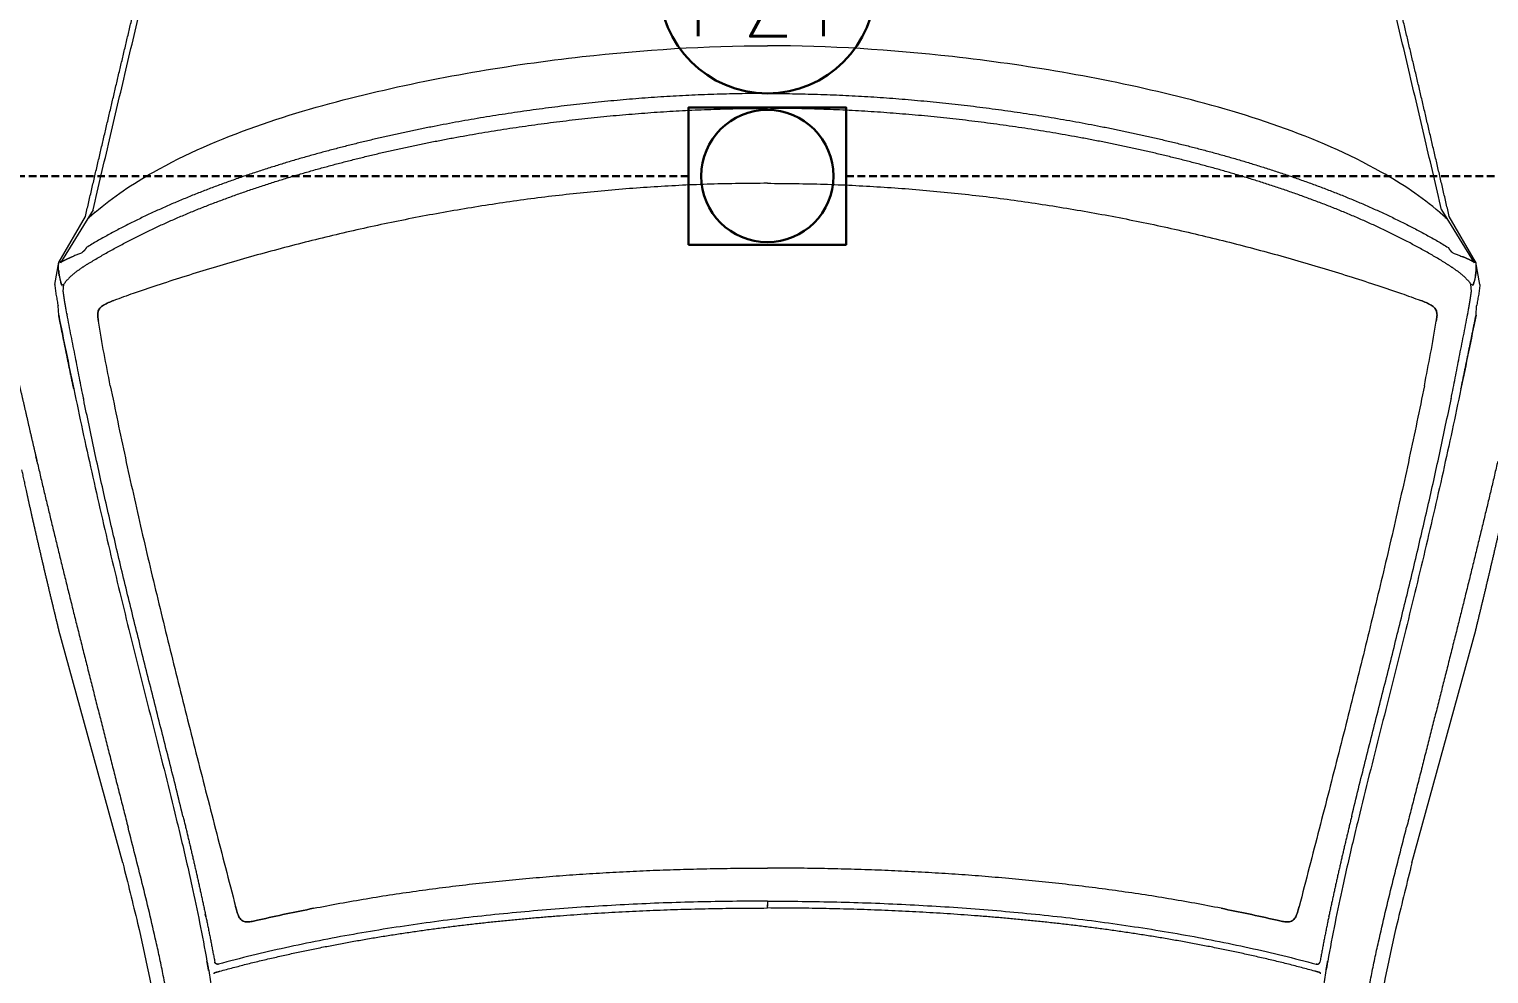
# Model space of a CAD drawing. Extents: x -1439 to 34962, y -872 to 8330.
# Drawn here: x 17845.9 to 17989.4, y 2785.9 to 2878.8 of the extents above; entities that cross this region are included whole.
import ezdxf
from ezdxf.enums import TextEntityAlignment as Align

# ---------------------------------------------------------------- set-up
doc = ezdxf.new("R2010")
doc.units = 0
doc.linetypes.add('HIDDEN', pattern=[0.375, 0.25, -0.125])
doc.layers.get('0').update_dxf_attribs({"color": 9, "lineweight": 9})
for name, color, linetype, lineweight in [('04', 9, 'Continuous', 9), ('E-KABLO', 7, 'Continuous', 30), ('E-KUVVET', 7, 'Continuous', 30)]:
    doc.layers.add(name, color=color, linetype=linetype, lineweight=lineweight)
doc.styles.add('E-YAZI', font='txttw.shx')

# ---------------------------------------------------------------- blocks, each defined once
blk = doc.blocks.new('p-araba-polo')
at = {"extrusion": (0, 0, -1)}
for p, q in [((1.033, 0.6629), (1.0852, 0.695)), ((1.0841, 0.6962), (1.0396, 0.6705)), ((1.1066, 0.7007), (1.0845, 0.6967)), ((1.1073, 0.6936), (1.1062, 0.6918)), ((1.1134, 0.6923), (1.1062, 0.6918)), ((1.1134, 0.6923), (1.1134, 0.6923)), ((1.1367, 0.6968), (1.1276, 0.6974)), ((1.6752, 0.6337), (1.4464, 0.6965)), ((1.2187, 0.6724), (1.2188, 0.6725)), ((1.7726, 0.5433), (1.7726, 0.5433)), ((1.7128, 0), (1.7144, 0))]:
    blk.add_line(p, q, dxfattribs=at)
for p, q in [((1.7128, 0), (1.7144, 0)), ((1.7726, -0.5433), (1.7726, -0.5433)), ((1.6752, -0.6337), (1.4464, -0.6965)), ((1.033, -0.6629), (1.0852, -0.695)), ((1.0841, -0.6962), (1.0396, -0.6705)), ((1.2187, -0.6724), (1.2188, -0.6724)), ((1.1066, -0.7007), (1.0845, -0.6967)), ((1.1134, -0.6923), (1.1062, -0.6918)), ((1.1073, -0.6936), (1.1062, -0.6918)), ((1.1134, -0.6923), (1.1134, -0.6923)), ((1.1367, -0.6968), (1.1276, -0.6974))]:
    blk.add_line(p, q)
for points, degree in [([(1.2013, 0.7365), (1.2134, 0.7336), (1.2257, 0.7307), (1.2382, 0.7278), (1.2508, 0.725), (1.2633, 0.7221), (1.276, 0.7191)], 6), ([(1.4464, 0.6965), (1.4197, 0.7031), (1.3921, 0.7096), (1.3643, 0.7162), (1.337, 0.7225), (1.3115, 0.7281), (1.2887, 0.7329)], 6), ([(1.2801, 0.7182), (1.2787, 0.7185), (1.2774, 0.7188), (1.276, 0.7191)], 3), ([(1.276, 0.7191), (1.2767, 0.719), (1.2773, 0.7188), (1.278, 0.7186), (1.2787, 0.7185), (1.2794, 0.7183), (1.2801, 0.7182)], 6), ([(1.2801, 0.7182), (1.3375, 0.7048), (1.3962, 0.6905), (1.4555, 0.6757), (1.5157, 0.6603), (1.5772, 0.6447), (1.6401, 0.6286)], 6), ([(1.0847, 0.695), (1.0835, 0.6928), (1.0823, 0.6906), (1.0812, 0.6883), (1.0802, 0.686), (1.0792, 0.6836)], 5), ([(1.0819, 0.692), (1.0819, 0.692), (1.0819, 0.692), (1.0819, 0.6919)], 3), ([(1.0835, 0.6949), (1.0837, 0.6952), (1.0838, 0.6954), (1.0839, 0.6957), (1.084, 0.6959), (1.0841, 0.6962)], 5), ([(1.0852, 0.695), (1.0851, 0.695), (1.085, 0.695), (1.0849, 0.695), (1.0848, 0.695), (1.0846, 0.695)], 5), ([(1.0847, 0.695), (1.0849, 0.695), (1.085, 0.695), (1.0852, 0.695)], 3), ([(1.0856, 0.6968), (1.0855, 0.6968), (1.0854, 0.6968), (1.0853, 0.6968)], 3), ([(1.0853, 0.6665), (1.0897, 0.6737), (1.0944, 0.6806), (1.0995, 0.687), (1.1062, 0.6918)], 4), ([(1.0895, 0.6969), (1.0887, 0.6969), (1.088, 0.6968), (1.0872, 0.6968), (1.0864, 0.6968), (1.0856, 0.6968)], 5), ([(1.0904, 0.6969), (1.0901, 0.6969), (1.0898, 0.6969), (1.0895, 0.6969)], 3), ([(1.093, 0.6968), (1.0935, 0.6968), (1.094, 0.6968), (1.0944, 0.6967), (1.0949, 0.6967), (1.0954, 0.6966)], 5), ([(1.0954, 0.6966), (1.0957, 0.6966), (1.0959, 0.6965), (1.0962, 0.6965), (1.0964, 0.6965), (1.0967, 0.6964)], 5), ([(1.0967, 0.6964), (1.0963, 0.6965), (1.0958, 0.6965), (1.0954, 0.6966)], 3), ([(1.0967, 0.6964), (1.0969, 0.6964), (1.0972, 0.6963), (1.0974, 0.6963), (1.0977, 0.6962), (1.0979, 0.6962)], 5), ([(1.0979, 0.6962), (1.0975, 0.6963), (1.0971, 0.6963), (1.0967, 0.6964)], 3), ([(1.0979, 0.6962), (1.0992, 0.696), (1.1005, 0.6957), (1.1018, 0.6955), (1.103, 0.6951), (1.1043, 0.6947)], 5), ([(1.1043, 0.6947), (1.1046, 0.6947), (1.1048, 0.6946), (1.1051, 0.6945), (1.1054, 0.6944), (1.1056, 0.6943)], 5), ([(1.1056, 0.6943), (1.1052, 0.6945), (1.1048, 0.6946), (1.1043, 0.6947)], 3), ([(1.1056, 0.6943), (1.1057, 0.6943), (1.1058, 0.6942), (1.1059, 0.6942), (1.1059, 0.6942), (1.106, 0.6942)], 5), ([(1.106, 0.6942), (1.1059, 0.6942), (1.1057, 0.6943), (1.1056, 0.6943)], 3), ([(1.106, 0.6942), (1.1063, 0.6941), (1.1065, 0.694), (1.1067, 0.6939), (1.107, 0.6938), (1.1073, 0.6936)], 5), ([(1.106, 0.6942), (1.106, 0.6942), (1.106, 0.6942), (1.106, 0.6942)], 3), ([(1.1062, 0.6922), (1.1062, 0.6921), (1.1062, 0.6921), (1.1062, 0.692), (1.1062, 0.692), (1.1062, 0.6919)], 5), ([(1.1062, 0.6922), (1.1062, 0.6921), (1.1062, 0.6921), (1.1062, 0.692), (1.1062, 0.692), (1.1062, 0.6919)], 5), ([(1.1062, 0.6919), (1.1062, 0.6919), (1.1062, 0.6919), (1.1062, 0.6919), (1.1062, 0.6919), (1.1062, 0.6919)], 5), ([(1.1062, 0.6919), (1.1062, 0.6919), (1.1062, 0.6919), (1.1062, 0.6919)], 3), ([(1.1073, 0.6936), (1.1073, 0.6935), (1.1074, 0.6935), (1.1074, 0.6934), (1.1074, 0.6934), (1.1075, 0.6933)], 5), ([(1.131, 0.6895), (1.1285, 0.6899), (1.126, 0.6904), (1.1235, 0.6908), (1.121, 0.6912), (1.1184, 0.6916), (1.1159, 0.6919), (1.1134, 0.6923)], 7), ([(1.2091, 0.682), (1.1946, 0.685), (1.1801, 0.688), (1.1656, 0.691), (1.1511, 0.6939), (1.1367, 0.6968)], 5), ([(1.1649, 0.6915), (1.1649, 0.6915), (1.1649, 0.6915)], 2), ([(1.1356, 0.6887), (1.1356, 0.6887), (1.1356, 0.6886), (1.1355, 0.6886), (1.1355, 0.6886), (1.1355, 0.6886)], 5), ([(1.1355, 0.6886), (1.1355, 0.6886), (1.1355, 0.6886), (1.1356, 0.6886), (1.1356, 0.6887), (1.1356, 0.6887)], 5), ([(1.0396, 0.6705), (0.9891, 0.6588), (0.9388, 0.647), (0.8888, 0.6352), (0.839, 0.6234), (0.7894, 0.6115), (0.7401, 0.5995), (0.6909, 0.5874)], 7), ([(0.9187, 0), (0.9187, 0.0992), (0.9262, 0.1979), (0.9398, 0.2961), (0.9595, 0.3936), (0.9846, 0.4892), (1.0189, 0.5845), (1.0701, 0.6696)], 7), ([(1.0853, 0.6665), (1.0348, 0.5843), (0.9999, 0.4894), (0.9745, 0.3944), (0.9546, 0.2963), (0.9409, 0.1982), (0.9333, 0.099), (0.9333, 0)], 7), ([(1.0354, 0.6609), (1.0204, 0.6432), (1.0073, 0.6239), (0.996, 0.6037)], 3), ([(1.0419, 0.6684), (1.0406, 0.6669), (1.0392, 0.6654), (1.0379, 0.6639), (1.0366, 0.6624), (1.0354, 0.6609)], 5), ([(1.0354, 0.6609), (1.0366, 0.6624), (1.0379, 0.6639), (1.0392, 0.6654), (1.0406, 0.6669), (1.0419, 0.6684)], 5), ([(1.0412, 0.6668), (1.0411, 0.6669), (1.041, 0.667), (1.0408, 0.6672)], 3), ([(1.0412, 0.6668), (1.0411, 0.6668), (1.0411, 0.6669), (1.041, 0.667), (1.0409, 0.6671), (1.0408, 0.6672)], 5), ([(1.0418, 0.6684), (1.0419, 0.6684), (1.0419, 0.6684), (1.0419, 0.6684), (1.0419, 0.6684), (1.0419, 0.6684), (1.0419, 0.6684)], 6), ([(1.0419, 0.6684), (1.0419, 0.6684), (1.0419, 0.6684), (1.0419, 0.6684), (1.0419, 0.6684), (1.0419, 0.6684), (1.0419, 0.6684)], 6), ([(1.07, 0.6707), (1.07, 0.6707), (1.07, 0.6707), (1.07, 0.6707), (1.07, 0.6707), (1.07, 0.6707)], 5), ([(1.07, 0.6707), (1.07, 0.6707), (1.07, 0.6707), (1.07, 0.6707), (1.07, 0.6707), (1.07, 0.6707)], 5), ([(1.0701, 0.6696), (1.0708, 0.6699), (1.0714, 0.6703), (1.0721, 0.6707), (1.0728, 0.6713), (1.0733, 0.6717), (1.0739, 0.6723)], 6), ([(1.2188, 0.6725), (1.2188, 0.6724), (1.2188, 0.6724), (1.2188, 0.6724), (1.2188, 0.6724), (1.2188, 0.6724), (1.2187, 0.6724)], 6), ([(0.996, 0.6037), (0.96, 0.5393), (0.9375, 0.4684), (0.92, 0.3968)], 3), ([(1.6292, 0.5746), (1.6467, 0.5703), (1.6643, 0.5661), (1.682, 0.562), (1.6998, 0.558), (1.7178, 0.554), (1.7359, 0.5503), (1.7542, 0.5467), (1.7726, 0.5433)], 8), ([(1.6335, 0.5735), (1.6336, 0.5736), (1.6336, 0.5736), (1.6336, 0.5737), (1.6336, 0.5737), (1.6336, 0.5738), (1.6336, 0.5738)], 6), ([(1.6336, 0.5738), (1.6336, 0.5737), (1.6335, 0.5735)], 2), ([(1.7256, 0.5525), (1.7256, 0.5526), (1.7256, 0.5526), (1.7256, 0.5527)], 3), ([(1.7283, 0.552), (1.7274, 0.5522), (1.7264, 0.5525), (1.7256, 0.5526)], 3), ([(1.7256, 0.5526), (1.7256, 0.5526), (1.7256, 0.5525)], 2), ([(1.7811, 0.5493), (1.7792, 0.5497), (1.7774, 0.55), (1.7755, 0.5503), (1.7736, 0.5507), (1.7718, 0.551)], 5), ([(1.7816, 0.5384), (1.7532, 0.4338), (1.735, 0.3261), (1.7248, 0.2176), (1.7195, 0.1088), (1.7195, 0)], 5), ([(1.7748, 0.5406), (1.7748, 0.5411), (1.7747, 0.5416), (1.7745, 0.542), (1.7742, 0.5425), (1.7739, 0.5428), (1.7735, 0.5431), (1.7731, 0.5432), (1.7726, 0.5433)], 8), ([(1.7748, 0.5406), (1.7748, 0.5403), (1.7748, 0.5401), (1.7747, 0.5398)], 3), ([(1.7827, 0.5422), (1.7823, 0.5409), (1.782, 0.5396), (1.7816, 0.5384)], 3), ([(1.7827, 0.5422), (1.7825, 0.5414), (1.7823, 0.5406), (1.7821, 0.5399), (1.7818, 0.5391), (1.7816, 0.5384)], 5), ([(1.7832, 0.5436), (1.7831, 0.5434), (1.783, 0.5432), (1.7829, 0.5429), (1.7828, 0.5427), (1.7827, 0.5424), (1.7827, 0.5422)], 6), ([(1.7842, 0.5439), (1.784, 0.5439), (1.7837, 0.544), (1.7835, 0.5439), (1.7834, 0.5438), (1.7832, 0.5436)], 5), ([(1.7776, 0.523), (1.7776, 0.523), (1.7776, 0.523), (1.7776, 0.523)], 3), ([(0.9187, 0), (0.9187, -0.0992), (0.9262, -0.1979), (0.9398, -0.2961), (0.9595, -0.3936), (0.9846, -0.4892), (1.0189, -0.5845), (1.0701, -0.6696)], 7), ([(1.0853, -0.6665), (1.0348, -0.5843), (0.9999, -0.4894), (0.9745, -0.3944), (0.9546, -0.2963), (0.9409, -0.1982), (0.9333, -0.099), (0.9333, 0)], 7), ([(1.7144, 0), (1.7154, 0), (1.7162, 0), (1.7165, 0)], 3), ([(1.7144, 0), (1.7154, 0), (1.7162, 0), (1.7165, 0)], 3), ([(1.7195, 0), (1.718, 0), (1.7164, 0), (1.7157, 0), (1.7164, 0), (1.717, 0)], 5), ([(1.7195, 0), (1.718, 0), (1.7164, 0), (1.7157, 0), (1.7164, 0), (1.717, 0)], 5), ([(1.7165, 0), (1.7168, 0), (1.717, 0), (1.7173, 0), (1.7176, 0), (1.7178, 0)], 5), ([(1.7165, 0), (1.7168, 0), (1.717, 0), (1.7173, 0), (1.7176, 0), (1.7178, 0)], 5), ([(1.7816, -0.5384), (1.7532, -0.4338), (1.735, -0.3261), (1.7248, -0.2176), (1.7195, -0.1088), (1.7195, 0)], 5), ([(0.996, -0.6037), (0.96, -0.5393), (0.9375, -0.4684), (0.92, -0.3968)], 3), ([(1.7776, -0.523), (1.7776, -0.523), (1.7776, -0.523), (1.7776, -0.523)], 3), ([(1.6292, -0.5746), (1.6467, -0.5703), (1.6643, -0.5661), (1.682, -0.562), (1.6998, -0.558), (1.7178, -0.554), (1.7359, -0.5503), (1.7542, -0.5467), (1.7726, -0.5433)], 8), ([(1.7748, -0.5406), (1.7748, -0.5411), (1.7747, -0.5416), (1.7745, -0.542), (1.7742, -0.5425), (1.7739, -0.5428), (1.7735, -0.5431), (1.7731, -0.5432), (1.7726, -0.5433)], 8), ([(1.7748, -0.5406), (1.7748, -0.5403), (1.7748, -0.5401), (1.7747, -0.5398)], 3), ([(1.7827, -0.5422), (1.7823, -0.5409), (1.782, -0.5396), (1.7816, -0.5384)], 3), ([(1.7827, -0.5422), (1.7825, -0.5414), (1.7823, -0.5406), (1.7821, -0.5399), (1.7818, -0.5391), (1.7816, -0.5384)], 5), ([(1.7832, -0.5436), (1.7831, -0.5434), (1.783, -0.5432), (1.7829, -0.5429), (1.7828, -0.5427), (1.7827, -0.5424), (1.7827, -0.5422)], 6), ([(1.7842, -0.5439), (1.784, -0.5439), (1.7837, -0.544), (1.7835, -0.5439), (1.7834, -0.5438), (1.7832, -0.5436)], 5), ([(1.7283, -0.552), (1.7274, -0.5522), (1.7264, -0.5525), (1.7256, -0.5526)], 3), ([(1.7256, -0.5526), (1.7256, -0.5526), (1.7256, -0.5525)], 2), ([(1.7256, -0.5525), (1.7256, -0.5526), (1.7256, -0.5526), (1.7256, -0.5526)], 3), ([(1.7811, -0.5493), (1.7792, -0.5497), (1.7774, -0.55), (1.7755, -0.5503), (1.7736, -0.5507), (1.7718, -0.551)], 5), ([(1.6335, -0.5735), (1.6336, -0.5736), (1.6336, -0.5736), (1.6336, -0.5737), (1.6336, -0.5737), (1.6336, -0.5738), (1.6336, -0.5738)], 6), ([(1.6336, -0.5738), (1.6336, -0.5737), (1.6335, -0.5735)], 2), ([(1.0396, -0.6705), (0.9891, -0.6587), (0.9388, -0.647), (0.8888, -0.6352), (0.839, -0.6234), (0.7894, -0.6115), (0.7401, -0.5995), (0.6909, -0.5874)], 7), ([(1.0354, -0.6609), (1.0204, -0.6432), (1.0073, -0.6239), (0.996, -0.6037)], 3), ([(1.2801, -0.7182), (1.3375, -0.7048), (1.3962, -0.6905), (1.4555, -0.6757), (1.5157, -0.6603), (1.5772, -0.6447), (1.6401, -0.6286)], 6), ([(1.0419, -0.6684), (1.0406, -0.6669), (1.0392, -0.6654), (1.0379, -0.6639), (1.0366, -0.6624), (1.0354, -0.6609)], 5), ([(1.0354, -0.6609), (1.0366, -0.6624), (1.0379, -0.6639), (1.0392, -0.6654), (1.0406, -0.6669), (1.0419, -0.6684)], 5), ([(1.0412, -0.6668), (1.0411, -0.6669), (1.041, -0.667), (1.0408, -0.6672)], 3), ([(1.0412, -0.6668), (1.0411, -0.6668), (1.0411, -0.6669), (1.041, -0.667), (1.0409, -0.6671), (1.0408, -0.6672)], 5), ([(1.0418, -0.6684), (1.0419, -0.6684), (1.0419, -0.6684), (1.0419, -0.6684), (1.0419, -0.6684), (1.0419, -0.6684), (1.0419, -0.6684)], 6), ([(1.0419, -0.6684), (1.0419, -0.6684), (1.0419, -0.6684), (1.0419, -0.6684), (1.0419, -0.6684), (1.0419, -0.6684), (1.0419, -0.6684)], 6), ([(1.07, -0.6707), (1.07, -0.6707), (1.07, -0.6707), (1.07, -0.6707), (1.07, -0.6707), (1.07, -0.6707)], 5), ([(1.07, -0.6707), (1.07, -0.6707), (1.07, -0.6707), (1.07, -0.6707), (1.07, -0.6707), (1.07, -0.6707)], 5), ([(1.0701, -0.6696), (1.0708, -0.6699), (1.0714, -0.6703), (1.0721, -0.6707), (1.0728, -0.6713), (1.0733, -0.6717), (1.0739, -0.6723)], 6), ([(1.0853, -0.6665), (1.0897, -0.6737), (1.0944, -0.6806), (1.0995, -0.687), (1.1062, -0.6918)], 4), ([(1.2188, -0.6724), (1.2188, -0.6724), (1.2188, -0.6724), (1.2188, -0.6724), (1.2188, -0.6724), (1.2188, -0.6724), (1.2187, -0.6724)], 6), ([(1.0847, -0.695), (1.0835, -0.6928), (1.0823, -0.6905), (1.0812, -0.6883), (1.0802, -0.686), (1.0792, -0.6836)], 5), ([(1.1356, -0.6887), (1.1356, -0.6887), (1.1356, -0.6886), (1.1355, -0.6886), (1.1355, -0.6886), (1.1355, -0.6886)], 5), ([(1.1355, -0.6886), (1.1355, -0.6886), (1.1355, -0.6886), (1.1356, -0.6886), (1.1356, -0.6887), (1.1356, -0.6887)], 5), ([(1.2091, -0.682), (1.1946, -0.685), (1.1801, -0.688), (1.1656, -0.691), (1.1511, -0.6939), (1.1367, -0.6968)], 5), ([(1.0819, -0.692), (1.0819, -0.692), (1.0819, -0.692), (1.0819, -0.6919)], 3), ([(1.0835, -0.6949), (1.0837, -0.6952), (1.0838, -0.6954), (1.0839, -0.6957), (1.084, -0.6959), (1.0841, -0.6962)], 5), ([(1.0852, -0.695), (1.0851, -0.695), (1.085, -0.695), (1.0849, -0.695), (1.0848, -0.695), (1.0846, -0.695)], 5), ([(1.0847, -0.695), (1.0849, -0.695), (1.085, -0.695), (1.0852, -0.695)], 3), ([(1.0856, -0.6968), (1.0855, -0.6968), (1.0854, -0.6968), (1.0853, -0.6968)], 3), ([(1.0895, -0.6969), (1.0887, -0.6969), (1.088, -0.6968), (1.0872, -0.6968), (1.0864, -0.6968), (1.0856, -0.6968)], 5), ([(1.0904, -0.6969), (1.0901, -0.6969), (1.0898, -0.6969), (1.0895, -0.6969)], 3), ([(1.093, -0.6968), (1.0935, -0.6968), (1.094, -0.6968), (1.0944, -0.6967), (1.0949, -0.6967), (1.0954, -0.6966)], 5), ([(1.0954, -0.6966), (1.0957, -0.6966), (1.0959, -0.6965), (1.0962, -0.6965), (1.0964, -0.6964), (1.0967, -0.6964)], 5), ([(1.0967, -0.6964), (1.0963, -0.6965), (1.0958, -0.6965), (1.0954, -0.6966)], 3), ([(1.0967, -0.6964), (1.0969, -0.6964), (1.0972, -0.6963), (1.0974, -0.6963), (1.0977, -0.6962), (1.0979, -0.6962)], 5), ([(1.0979, -0.6962), (1.0975, -0.6963), (1.0971, -0.6963), (1.0967, -0.6964)], 3), ([(1.0979, -0.6962), (1.0992, -0.696), (1.1005, -0.6957), (1.1018, -0.6955), (1.103, -0.6951), (1.1043, -0.6947)], 5), ([(1.1043, -0.6947), (1.1046, -0.6947), (1.1048, -0.6946), (1.1051, -0.6945), (1.1054, -0.6944), (1.1056, -0.6943)], 5), ([(1.1056, -0.6943), (1.1052, -0.6945), (1.1048, -0.6946), (1.1043, -0.6947)], 3), ([(1.1056, -0.6943), (1.1057, -0.6943), (1.1058, -0.6942), (1.1059, -0.6942), (1.1059, -0.6942), (1.106, -0.6942)], 5), ([(1.106, -0.6942), (1.1059, -0.6942), (1.1057, -0.6943), (1.1056, -0.6943)], 3), ([(1.106, -0.6942), (1.1063, -0.6941), (1.1065, -0.694), (1.1067, -0.6939), (1.107, -0.6937), (1.1073, -0.6936)], 5), ([(1.106, -0.6942), (1.106, -0.6942), (1.106, -0.6942), (1.106, -0.6942)], 3), ([(1.1062, -0.6922), (1.1062, -0.6921), (1.1062, -0.6921), (1.1062, -0.692), (1.1062, -0.692), (1.1062, -0.6919)], 5), ([(1.1062, -0.6922), (1.1062, -0.6921), (1.1062, -0.6921), (1.1062, -0.692), (1.1062, -0.692), (1.1062, -0.6919)], 5), ([(1.1062, -0.6919), (1.1062, -0.6919), (1.1062, -0.6919), (1.1062, -0.6919), (1.1062, -0.6919), (1.1062, -0.6919)], 5), ([(1.1062, -0.6919), (1.1062, -0.6919), (1.1062, -0.6919), (1.1062, -0.6919)], 3), ([(1.1073, -0.6936), (1.1073, -0.6935), (1.1074, -0.6935), (1.1074, -0.6934), (1.1074, -0.6934), (1.1075, -0.6933)], 5), ([(1.131, -0.6895), (1.1285, -0.6899), (1.126, -0.6904), (1.1235, -0.6908), (1.121, -0.6912), (1.1184, -0.6916), (1.1159, -0.6919), (1.1134, -0.6923)], 7), ([(1.1649, -0.6915), (1.1649, -0.6915), (1.1649, -0.6915)], 2), ([(1.4464, -0.6965), (1.4197, -0.7031), (1.3921, -0.7096), (1.3643, -0.7162), (1.337, -0.7225), (1.3115, -0.7281), (1.2887, -0.7329)], 6)]:
    blk.add_open_spline(points, degree=degree)
for points, degree, knots in [([(1.0835, 0.6949), (1.0835, 0.6949), (1.0835, 0.6949), (1.0835, 0.6949), (1.0835, 0.6949), (1.0835, 0.6949), (1.0835, 0.6949), (1.0835, 0.6949), (1.0835, 0.6949), (1.0835, 0.6949), (1.0835, 0.6949)], 5, [0, 0, 0, 0, 0, 0, 1, 1, 1, 1, 1, 1.000001, 1.000001, 1.000001, 1.000001, 1.000001, 1.000001]), ([(1.0853, 0.6968), (1.0851, 0.6968), (1.0847, 0.6968), (1.0844, 0.6966), (1.0841, 0.6965), (1.0841, 0.6963), (1.0841, 0.6962)], 3, [0, 0, 0, 0, 0.226641, 0.489612, 0.73866, 1, 1, 1, 1]), ([(1.093, 0.6968), (1.0925, 0.6969), (1.0916, 0.6969), (1.0908, 0.6969), (1.0904, 0.6969)], 3, [0, 0, 0, 0, 0.627101, 1, 1, 1, 1]), ([(1.0954, 0.6966), (1.095, 0.6967), (1.0942, 0.6968), (1.0934, 0.6968), (1.093, 0.6968)], 3, [0, 0, 0, 0, 0.505636, 1, 1, 1, 1]), ([(1.1073, 0.6936), (1.1072, 0.6936), (1.107, 0.6938), (1.1066, 0.6939), (1.1062, 0.6941), (1.106, 0.6942)], 3, [0, 0, 0, 0, 0.23445, 0.472231, 1, 1, 1, 1]), ([(1.1066, 0.7007), (1.1085, 0.7005), (1.1121, 0.7001), (1.1174, 0.6992), (1.1226, 0.6983), (1.1259, 0.6977), (1.1276, 0.6974)], 3, [0, 0, 0, 0, 0.249853, 0.499728, 0.749768, 1, 1, 1, 1]), ([(1.1075, 0.6933), (1.1074, 0.6934), (1.1074, 0.6935), (1.1073, 0.6935), (1.1073, 0.6936)], 3, [0, 0, 0, 0, 0.501057, 1, 1, 1, 1]), ([(1.2133, 0.6735), (1.2066, 0.6748), (1.1931, 0.6775), (1.1725, 0.6814), (1.1518, 0.6855), (1.1379, 0.6882), (1.131, 0.6895)], 3, [0, 0, 0, 0, 0.24266, 0.489789, 0.74853, 1, 1, 1, 1]), ([(1.1367, 0.6968), (1.1487, 0.6944), (1.1728, 0.6895), (1.197, 0.6845), (1.2091, 0.682)], 3, [0, 0, 0, 0, 0.500039, 1, 1, 1, 1]), ([(1.0739, 0.6723), (1.0744, 0.6729), (1.0755, 0.6741), (1.0761, 0.6756), (1.0764, 0.6763)], 3, [0, 0, 0, 0, 0.499911, 1, 1, 1, 1]), ([(1.0764, 0.6763), (1.0769, 0.6775), (1.0778, 0.68), (1.0787, 0.6824), (1.0792, 0.6836)], 3, [0, 0, 0, 0, 0.511036, 1, 1, 1, 1]), ([(1.2091, 0.682), (1.2227, 0.6791), (1.2499, 0.6734), (1.2909, 0.6644), (1.332, 0.6551), (1.3732, 0.6454), (1.4146, 0.6354), (1.4562, 0.6252), (1.4981, 0.6147), (1.5403, 0.604), (1.5829, 0.5932), (1.6118, 0.5861), (1.6262, 0.5825)], 3, [0, 0, 0, 0, 0.100037, 0.200068, 0.300092, 0.40011, 0.500119, 0.600116, 0.700093, 0.80005, 0.900005, 1, 1, 1, 1]), ([(1.033, 0.6629), (1.0101, 0.6576), (0.9644, 0.6469), (0.8959, 0.6308), (0.8275, 0.6145), (0.7594, 0.598), (0.7142, 0.5869), (0.6916, 0.5814)], 3, [0, 0, 0, 0, 0.200074, 0.400125, 0.600159, 0.800117, 1, 1, 1, 1]), ([(1.6292, 0.5746), (1.6202, 0.5768), (1.6022, 0.5812), (1.5755, 0.5879), (1.5489, 0.5947), (1.5225, 0.6013), (1.4962, 0.608), (1.47, 0.6146), (1.4439, 0.621), (1.4179, 0.6274), (1.3921, 0.6337), (1.3663, 0.6398), (1.3406, 0.6458), (1.315, 0.6517), (1.2895, 0.6574), (1.264, 0.6629), (1.2386, 0.6683), (1.2217, 0.6718), (1.2133, 0.6735)], 3, [0, 0, 0, 0, 0.0625, 0.125, 0.1875, 0.25, 0.3125, 0.375, 0.4375, 0.5, 0.5625, 0.625, 0.6875, 0.75, 0.8125, 0.875, 0.9375, 1, 1, 1, 1]), ([(1.1426, 0.6577), (1.141, 0.658), (1.1379, 0.6585), (1.1335, 0.6585), (1.1295, 0.6564), (1.1265, 0.6525), (1.1242, 0.6477), (1.1229, 0.6442), (1.1222, 0.6424)], 3, [0, 0, 0, 0, 0.19548, 0.351811, 0.493077, 0.645392, 0.816793, 1, 1, 1, 1]), ([(1.1222, 0.6424), (1.1229, 0.6442), (1.1242, 0.6477), (1.1265, 0.6525), (1.1295, 0.6564), (1.1335, 0.6585), (1.1379, 0.6585), (1.141, 0.658), (1.1426, 0.6577)], 3, [0, 0, 0, 0, 0.183207, 0.354608, 0.506923, 0.648189, 0.80452, 1, 1, 1, 1]), ([(1.2061, 0.646), (1.1954, 0.6481), (1.1743, 0.6523), (1.1532, 0.6559), (1.1426, 0.6577)], 3, [0, 0, 0, 0, 0.502145, 1, 1, 1, 1]), ([(1.2061, 0.646), (1.2178, 0.6436), (1.2414, 0.6388), (1.2769, 0.6313), (1.3126, 0.6234), (1.3484, 0.6153), (1.3843, 0.6069), (1.4204, 0.5983), (1.4567, 0.5894), (1.4933, 0.5804), (1.53, 0.5712), (1.567, 0.5618), (1.6042, 0.5523), (1.6418, 0.5426), (1.6796, 0.5329), (1.7052, 0.5262), (1.7179, 0.5229)], 3, [0, 0, 0, 0, 0.071429, 0.142858, 0.214287, 0.285715, 0.357144, 0.428573, 0.500002, 0.571431, 0.642859, 0.714288, 0.785716, 0.857144, 0.928573, 1, 1, 1, 1]), ([(1.0993, 0.5749), (1.102, 0.5834), (1.1072, 0.5996), (1.1147, 0.6221), (1.1199, 0.6361), (1.1222, 0.6424)], 3, [0, 0, 0, 0, 0.374907, 0.71679, 1, 1, 1, 1]), ([(1.6752, 0.6337), (1.6948, 0.629), (1.7773, 0.6078), (1.8911, 0.588), (2.0311, 0.5758), (2.1008, 0.5714), (2.1455, 0.5692)], 3, [0, 0, 0, 0, 0.136471, 0.572595, 0.726753, 1, 1, 1, 1]), ([(1.8723, 0.5789), (1.8664, 0.5798), (1.8547, 0.5816), (1.8372, 0.5844), (1.8199, 0.5874), (1.8029, 0.5905), (1.786, 0.5939), (1.7693, 0.5973), (1.7387, 0.604), (1.6953, 0.6144), (1.6584, 0.6239), (1.6401, 0.6286)], 3, [0, 0, 0, 0, 0.072134, 0.144011, 0.215657, 0.287101, 0.358371, 0.42949, 0.500474, 0.752092, 1, 1, 1, 1]), ([(1.007, 0), (1.0071, 0.0093), (1.0072, 0.0278), (1.0078, 0.0557), (1.0089, 0.0835), (1.0105, 0.1113), (1.0124, 0.1391), (1.0149, 0.1668), (1.0177, 0.1945), (1.0209, 0.2221), (1.0246, 0.2497), (1.0287, 0.2773), (1.0332, 0.3047), (1.0381, 0.3322), (1.0434, 0.3595), (1.049, 0.3867), (1.0551, 0.4139), (1.0616, 0.441), (1.0684, 0.468), (1.0756, 0.4949), (1.0831, 0.5217), (1.091, 0.5484), (1.0965, 0.5661), (1.0993, 0.5749)], 3, [0, 0, 0, 0, 0.047619, 0.095238, 0.142857, 0.190476, 0.238095, 0.285714, 0.333333, 0.380952, 0.428571, 0.47619, 0.523809, 0.571428, 0.619047, 0.666666, 0.714285, 0.761904, 0.809523, 0.857143, 0.904762, 0.952381, 1, 1, 1, 1]), ([(1.6262, 0.5825), (1.6339, 0.5807), (1.6494, 0.5769), (1.6733, 0.5713), (1.7014, 0.5649), (1.7341, 0.558), (1.7591, 0.5533), (1.7718, 0.551)], 3, [0, 0, 0, 0, 0.162021, 0.32887, 0.500021, 0.74634, 1, 1, 1, 1]), ([(1.7718, 0.551), (1.7733, 0.5507), (1.7764, 0.5502), (1.7795, 0.5496), (1.7811, 0.5493)], 3, [0, 0, 0, 0, 0.5, 1, 1, 1, 1]), ([(1.7811, 0.5493), (1.7869, 0.5483), (1.7986, 0.5463), (1.8165, 0.5434), (1.8347, 0.5406), (1.8532, 0.5379), (1.8721, 0.5354), (1.8913, 0.533), (1.9187, 0.5299), (1.9546, 0.5264), (1.9991, 0.5226), (2.0291, 0.5206), (2.0442, 0.5196)], 3, [0, 0, 0, 0, 0.068934, 0.138708, 0.209326, 0.28079, 0.353094, 0.426221, 0.500139, 0.664458, 0.831511, 1, 1, 1, 1]), ([(1.7128, 0), (1.7128, 0.0114), (1.7129, 0.0341), (1.7135, 0.0682), (1.7145, 0.1023), (1.716, 0.1363), (1.7179, 0.1703), (1.7202, 0.2043), (1.7231, 0.2383), (1.7264, 0.2722), (1.7302, 0.3061), (1.7347, 0.3398), (1.7397, 0.3735), (1.7453, 0.4071), (1.7515, 0.4405), (1.7585, 0.4738), (1.7661, 0.5069), (1.7718, 0.5288), (1.7747, 0.5398)], 3, [0, 0, 0, 0, 0.0625, 0.125001, 0.187501, 0.250001, 0.312502, 0.375002, 0.437502, 0.500002, 0.562502, 0.625002, 0.687502, 0.750002, 0.812502, 0.875001, 0.937501, 1, 1, 1, 1]), ([(1.7748, 0.5406), (1.7748, 0.5409), (1.7747, 0.5416), (1.7742, 0.5424), (1.7735, 0.5431), (1.7729, 0.5432), (1.7726, 0.5433)], 3, [0, 0, 0, 0, 0.250001, 0.500007, 0.750005, 1, 1, 1, 1]), ([(1.7747, 0.5398), (1.7747, 0.5399), (1.7748, 0.5402), (1.7748, 0.5405), (1.7748, 0.5406)], 3, [0, 0, 0, 0, 0.499981, 1, 1, 1, 1]), ([(1.7832, 0.5436), (1.7831, 0.5434), (1.7829, 0.5429), (1.7827, 0.5424), (1.7827, 0.5422)], 3, [0, 0, 0, 0, 0.483515, 1, 1, 1, 1]), ([(1.7842, 0.5439), (1.784, 0.5439), (1.7836, 0.544), (1.7833, 0.5437), (1.7832, 0.5436)], 3, [0, 0, 0, 0, 0.530721, 1, 1, 1, 1]), ([(1.7179, 0.5229), (1.7195, 0.5224), (1.7226, 0.5216), (1.7271, 0.5202), (1.7308, 0.5181), (1.7331, 0.5145), (1.7333, 0.5099), (1.7324, 0.505), (1.7316, 0.5016), (1.7312, 0.4998)], 3, [0, 0, 0, 0, 0.155607, 0.308809, 0.443172, 0.561441, 0.688648, 0.838161, 1, 1, 1, 1]), ([(1.7312, 0.4998), (1.7316, 0.5016), (1.7324, 0.505), (1.7333, 0.5099), (1.7331, 0.5145), (1.7308, 0.5181), (1.7271, 0.5202), (1.7226, 0.5216), (1.7195, 0.5224), (1.7179, 0.5229)], 3, [0, 0, 0, 0, 0.161839, 0.311352, 0.438559, 0.556828, 0.691191, 0.844393, 1, 1, 1, 1]), ([(1.7198, 0.4462), (1.7216, 0.4552), (1.7252, 0.4731), (1.7292, 0.4909), (1.7312, 0.4998)], 3, [0, 0, 0, 0, 0.5006, 1, 1, 1, 1]), ([(1.7312, 0.4998), (1.7292, 0.4909), (1.7252, 0.4731), (1.7216, 0.4552), (1.7198, 0.4462)], 3, [0, 0, 0, 0, 0.4994, 1, 1, 1, 1]), ([(1.7198, 0.4462), (1.7181, 0.4376), (1.7148, 0.4203), (1.7103, 0.3943), (1.7061, 0.3683), (1.7024, 0.3422), (1.6989, 0.316), (1.6958, 0.2898), (1.693, 0.2636), (1.6905, 0.2373), (1.6882, 0.211), (1.6863, 0.1847), (1.6847, 0.1584), (1.6833, 0.132), (1.6821, 0.1056), (1.6813, 0.0792), (1.6807, 0.0528), (1.6803, 0.0264), (1.6802, 0.0088), (1.6802, 0)], 3, [0, 0, 0, 0, 0.058823, 0.117647, 0.17647, 0.235293, 0.294117, 0.35294, 0.411764, 0.470587, 0.529411, 0.588235, 0.647058, 0.705882, 0.764705, 0.823529, 0.882353, 0.941176, 1, 1, 1, 1]), ([(0.92, 0.3968), (0.9028, 0.3261), (0.8804, 0.1943), (0.8718, 0.0608), (0.8718, 0)], 3, [0, 0, 0, 0, 0.54461, 1, 1, 1, 1]), ([(0.92, -0.3968), (0.9028, -0.3261), (0.8804, -0.1943), (0.8718, -0.0608), (0.8718, 0)], 3, [0, 0, 0, 0, 0.54461, 1, 1, 1, 1]), ([(1.007, 0), (1.0071, -0.0093), (1.0072, -0.0278), (1.0078, -0.0557), (1.0089, -0.0835), (1.0105, -0.1113), (1.0124, -0.1391), (1.0149, -0.1668), (1.0177, -0.1945), (1.0209, -0.2221), (1.0246, -0.2497), (1.0287, -0.2773), (1.0332, -0.3047), (1.0381, -0.3322), (1.0434, -0.3595), (1.049, -0.3867), (1.0551, -0.4139), (1.0616, -0.441), (1.0684, -0.468), (1.0756, -0.4949), (1.0831, -0.5217), (1.091, -0.5484), (1.0965, -0.5661), (1.0993, -0.5749)], 3, [0, 0, 0, 0, 0.047619, 0.095238, 0.142857, 0.190476, 0.238095, 0.285714, 0.333333, 0.380952, 0.428571, 0.47619, 0.523809, 0.571428, 0.619047, 0.666666, 0.714285, 0.761904, 0.809523, 0.857143, 0.904762, 0.952381, 1, 1, 1, 1]), ([(1.7198, -0.4462), (1.7181, -0.4376), (1.7148, -0.4203), (1.7103, -0.3943), (1.7061, -0.3683), (1.7024, -0.3422), (1.6989, -0.316), (1.6958, -0.2898), (1.693, -0.2636), (1.6905, -0.2373), (1.6882, -0.211), (1.6863, -0.1847), (1.6847, -0.1583), (1.6833, -0.132), (1.6821, -0.1056), (1.6813, -0.0792), (1.6807, -0.0528), (1.6803, -0.0264), (1.6802, -0.0088), (1.6802, 0)], 3, [0, 0, 0, 0, 0.058823, 0.117647, 0.17647, 0.235293, 0.294117, 0.35294, 0.411764, 0.470587, 0.529411, 0.588235, 0.647058, 0.705882, 0.764705, 0.823529, 0.882353, 0.941176, 1, 1, 1, 1]), ([(1.7128, 0), (1.7128, -0.0114), (1.7129, -0.0341), (1.7135, -0.0682), (1.7145, -0.1022), (1.716, -0.1363), (1.7179, -0.1703), (1.7202, -0.2043), (1.7231, -0.2383), (1.7264, -0.2722), (1.7302, -0.3061), (1.7347, -0.3398), (1.7397, -0.3735), (1.7453, -0.4071), (1.7515, -0.4405), (1.7585, -0.4738), (1.7661, -0.5069), (1.7718, -0.5288), (1.7747, -0.5398)], 3, [0, 0, 0, 0, 0.0625, 0.125001, 0.187501, 0.250001, 0.312502, 0.375002, 0.437502, 0.500002, 0.562502, 0.625002, 0.687502, 0.750002, 0.812502, 0.875001, 0.937501, 1, 1, 1, 1]), ([(1.7165, 0), (1.7165, 0), (1.7165, 0), (1.7165, 0), (1.7165, 0), (1.7165, 0), (1.7165, 0), (1.7165, 0), (1.7165, 0), (1.7165, 0), (1.7165, 0)], 5, [0, 0, 0, 0, 0, 0, 1, 1, 1, 1, 1, 1.000001, 1.000001, 1.000001, 1.000001, 1.000001, 1.000001]), ([(1.7165, 0), (1.7165, 0), (1.7165, 0), (1.7165, 0), (1.7165, 0), (1.7165, 0), (1.7165, 0)], 3, [0, 0, 0, 0, 1, 1, 1, 1.000001, 1.000001, 1.000001, 1.000001]), ([(1.7165, 0), (1.7165, 0), (1.7165, 0), (1.7165, 0), (1.7165, 0), (1.7165, 0), (1.7165, 0), (1.7165, 0), (1.7165, 0), (1.7165, 0), (1.7165, 0)], 5, [0, 0, 0, 0, 0, 0, 1, 1, 1, 1, 1, 1.000001, 1.000001, 1.000001, 1.000001, 1.000001, 1.000001]), ([(1.7165, 0), (1.7165, 0), (1.7165, 0), (1.7165, 0), (1.7165, 0), (1.7165, 0), (1.7165, 0)], 3, [0, 0, 0, 0, 1, 1, 1, 1.000001, 1.000001, 1.000001, 1.000001]), ([(1.7178, 0), (1.7178, 0), (1.7178, 0), (1.7178, 0), (1.7178, 0), (1.7178, 0), (1.7178, 0), (1.7178, 0), (1.7178, 0), (1.7178, 0), (1.7178, 0)], 5, [0, 0, 0, 0, 0, 0, 1, 1, 1, 1, 1, 1.000001, 1.000001, 1.000001, 1.000001, 1.000001, 1.000001]), ([(1.7178, 0), (1.7178, 0), (1.7178, 0), (1.7178, 0), (1.7178, 0), (1.7178, 0), (1.7178, 0), (1.7178, 0), (1.7178, 0), (1.7178, 0), (1.7178, 0)], 5, [0, 0, 0, 0, 0, 0, 1, 1, 1, 1, 1, 1.000001, 1.000001, 1.000001, 1.000001, 1.000001, 1.000001]), ([(1.7198, -0.4462), (1.7216, -0.4552), (1.7252, -0.4731), (1.7292, -0.4909), (1.7312, -0.4998)], 3, [0, 0, 0, 0, 0.5006, 1, 1, 1, 1]), ([(1.7312, -0.4998), (1.7292, -0.4909), (1.7252, -0.4731), (1.7216, -0.4552), (1.7198, -0.4462)], 3, [0, 0, 0, 0, 0.4994, 1, 1, 1, 1]), ([(1.7179, -0.5229), (1.7195, -0.5224), (1.7226, -0.5216), (1.7271, -0.5202), (1.7308, -0.5181), (1.7331, -0.5145), (1.7333, -0.5099), (1.7324, -0.505), (1.7316, -0.5016), (1.7312, -0.4998)], 3, [0, 0, 0, 0, 0.155607, 0.308809, 0.443172, 0.561441, 0.688648, 0.838161, 1, 1, 1, 1]), ([(1.7312, -0.4998), (1.7316, -0.5016), (1.7324, -0.505), (1.7333, -0.5099), (1.7331, -0.5145), (1.7308, -0.5181), (1.7271, -0.5202), (1.7226, -0.5216), (1.7195, -0.5224), (1.7179, -0.5229)], 3, [0, 0, 0, 0, 0.161839, 0.311352, 0.438559, 0.556828, 0.691191, 0.844393, 1, 1, 1, 1]), ([(1.2061, -0.646), (1.2178, -0.6436), (1.2414, -0.6388), (1.2769, -0.6313), (1.3126, -0.6234), (1.3484, -0.6153), (1.3843, -0.6069), (1.4204, -0.5983), (1.4567, -0.5894), (1.4933, -0.5804), (1.53, -0.5712), (1.567, -0.5618), (1.6042, -0.5523), (1.6418, -0.5426), (1.6796, -0.5329), (1.7052, -0.5262), (1.7179, -0.5229)], 3, [0, 0, 0, 0, 0.071429, 0.142858, 0.214287, 0.285715, 0.357144, 0.428573, 0.500002, 0.571431, 0.642859, 0.714288, 0.785716, 0.857144, 0.928573, 1, 1, 1, 1]), ([(1.7811, -0.5493), (1.7869, -0.5483), (1.7986, -0.5463), (1.8165, -0.5434), (1.8347, -0.5406), (1.8532, -0.5379), (1.8721, -0.5354), (1.8913, -0.533), (1.9187, -0.5299), (1.9546, -0.5263), (1.9991, -0.5226), (2.0291, -0.5206), (2.0442, -0.5196)], 3, [0, 0, 0, 0, 0.068934, 0.138708, 0.209326, 0.28079, 0.353094, 0.426221, 0.500139, 0.664458, 0.831511, 1, 1, 1, 1]), ([(1.7748, -0.5406), (1.7748, -0.5409), (1.7747, -0.5416), (1.7742, -0.5424), (1.7735, -0.5431), (1.7729, -0.5432), (1.7726, -0.5433)], 3, [0, 0, 0, 0, 0.250001, 0.500007, 0.750005, 1, 1, 1, 1]), ([(1.7747, -0.5398), (1.7747, -0.5399), (1.7748, -0.5402), (1.7748, -0.5405), (1.7748, -0.5406)], 3, [0, 0, 0, 0, 0.499981, 1, 1, 1, 1]), ([(1.7832, -0.5436), (1.7831, -0.5434), (1.7829, -0.5429), (1.7827, -0.5424), (1.7827, -0.5422)], 3, [0, 0, 0, 0, 0.483515, 1, 1, 1, 1]), ([(1.7842, -0.5439), (1.784, -0.5439), (1.7836, -0.544), (1.7833, -0.5437), (1.7832, -0.5436)], 3, [0, 0, 0, 0, 0.530721, 1, 1, 1, 1]), ([(1.6262, -0.5825), (1.6339, -0.5807), (1.6494, -0.5769), (1.6733, -0.5713), (1.7014, -0.5649), (1.7341, -0.558), (1.7591, -0.5533), (1.7718, -0.551)], 3, [0, 0, 0, 0, 0.162021, 0.32887, 0.500021, 0.74634, 1, 1, 1, 1]), ([(1.7718, -0.551), (1.7733, -0.5507), (1.7764, -0.5502), (1.7795, -0.5496), (1.7811, -0.5493)], 3, [0, 0, 0, 0, 0.5, 1, 1, 1, 1]), ([(1.6752, -0.6337), (1.6948, -0.629), (1.7773, -0.6078), (1.8911, -0.588), (2.0311, -0.5758), (2.1008, -0.5714), (2.1455, -0.5692)], 3, [0, 0, 0, 0, 0.136471, 0.572595, 0.726753, 1, 1, 1, 1]), ([(1.033, -0.6629), (1.0101, -0.6576), (0.9644, -0.6469), (0.8959, -0.6308), (0.8275, -0.6145), (0.7594, -0.598), (0.7142, -0.5869), (0.6916, -0.5814)], 3, [0, 0, 0, 0, 0.200074, 0.400125, 0.600159, 0.800117, 1, 1, 1, 1]), ([(1.0993, -0.5749), (1.102, -0.5834), (1.1072, -0.5996), (1.1147, -0.6221), (1.1199, -0.6361), (1.1222, -0.6424)], 3, [0, 0, 0, 0, 0.374907, 0.71679, 1, 1, 1, 1]), ([(1.2091, -0.682), (1.2227, -0.6791), (1.2499, -0.6734), (1.2909, -0.6644), (1.332, -0.6551), (1.3732, -0.6454), (1.4146, -0.6354), (1.4562, -0.6252), (1.4981, -0.6147), (1.5403, -0.604), (1.5829, -0.5932), (1.6118, -0.5861), (1.6262, -0.5825)], 3, [0, 0, 0, 0, 0.100037, 0.200068, 0.300092, 0.40011, 0.500119, 0.600116, 0.700093, 0.80005, 0.900005, 1, 1, 1, 1]), ([(1.6292, -0.5746), (1.6202, -0.5768), (1.6022, -0.5812), (1.5755, -0.5879), (1.5489, -0.5946), (1.5225, -0.6013), (1.4962, -0.608), (1.47, -0.6146), (1.4439, -0.621), (1.4179, -0.6274), (1.3921, -0.6337), (1.3663, -0.6398), (1.3406, -0.6458), (1.315, -0.6517), (1.2895, -0.6574), (1.264, -0.6629), (1.2386, -0.6683), (1.2217, -0.6718), (1.2133, -0.6735)], 3, [0, 0, 0, 0, 0.0625, 0.125, 0.1875, 0.25, 0.3125, 0.375, 0.4375, 0.5, 0.5625, 0.625, 0.6875, 0.75, 0.8125, 0.875, 0.9375, 1, 1, 1, 1]), ([(1.8723, -0.5789), (1.8664, -0.5798), (1.8547, -0.5816), (1.8372, -0.5844), (1.8199, -0.5874), (1.8029, -0.5905), (1.786, -0.5939), (1.7693, -0.5973), (1.7387, -0.604), (1.6953, -0.6144), (1.6584, -0.6239), (1.6401, -0.6286)], 3, [0, 0, 0, 0, 0.072134, 0.144011, 0.215657, 0.287101, 0.358371, 0.42949, 0.500474, 0.752092, 1, 1, 1, 1]), ([(1.1426, -0.6577), (1.141, -0.658), (1.1379, -0.6585), (1.1335, -0.6585), (1.1295, -0.6564), (1.1265, -0.6525), (1.1242, -0.6477), (1.1229, -0.6442), (1.1222, -0.6424)], 3, [0, 0, 0, 0, 0.19548, 0.351811, 0.493077, 0.645392, 0.816793, 1, 1, 1, 1]), ([(1.1222, -0.6424), (1.1229, -0.6442), (1.1242, -0.6477), (1.1265, -0.6525), (1.1295, -0.6564), (1.1335, -0.6585), (1.1379, -0.6585), (1.141, -0.658), (1.1426, -0.6577)], 3, [0, 0, 0, 0, 0.183207, 0.354608, 0.506923, 0.648189, 0.80452, 1, 1, 1, 1]), ([(1.2061, -0.646), (1.1954, -0.6481), (1.1743, -0.6523), (1.1532, -0.6559), (1.1426, -0.6577)], 3, [0, 0, 0, 0, 0.502145, 1, 1, 1, 1]), ([(1.0739, -0.6723), (1.0744, -0.6729), (1.0755, -0.6741), (1.0761, -0.6756), (1.0764, -0.6763)], 3, [0, 0, 0, 0, 0.499911, 1, 1, 1, 1]), ([(1.2133, -0.6735), (1.2066, -0.6748), (1.1931, -0.6775), (1.1725, -0.6814), (1.1518, -0.6855), (1.1379, -0.6882), (1.131, -0.6895)], 3, [0, 0, 0, 0, 0.24266, 0.489789, 0.74853, 1, 1, 1, 1]), ([(1.0764, -0.6763), (1.0769, -0.6775), (1.0778, -0.68), (1.0787, -0.6824), (1.0792, -0.6836)], 3, [0, 0, 0, 0, 0.511036, 1, 1, 1, 1]), ([(1.1367, -0.6968), (1.1487, -0.6944), (1.1728, -0.6895), (1.197, -0.6845), (1.2091, -0.682)], 3, [0, 0, 0, 0, 0.500039, 1, 1, 1, 1]), ([(1.0835, -0.6949), (1.0835, -0.6949), (1.0835, -0.6949), (1.0835, -0.6949), (1.0835, -0.6949), (1.0835, -0.6949), (1.0835, -0.6949), (1.0835, -0.6949), (1.0835, -0.6949), (1.0835, -0.6949), (1.0835, -0.6949)], 5, [0, 0, 0, 0, 0, 0, 1, 1, 1, 1, 1, 1.000001, 1.000001, 1.000001, 1.000001, 1.000001, 1.000001]), ([(1.0853, -0.6968), (1.0851, -0.6968), (1.0847, -0.6968), (1.0844, -0.6966), (1.0841, -0.6965), (1.0841, -0.6963), (1.0841, -0.6962)], 3, [0, 0, 0, 0, 0.226641, 0.489612, 0.73866, 1, 1, 1, 1]), ([(1.093, -0.6968), (1.0925, -0.6969), (1.0916, -0.6969), (1.0908, -0.6969), (1.0904, -0.6969)], 3, [0, 0, 0, 0, 0.627101, 1, 1, 1, 1]), ([(1.0954, -0.6966), (1.095, -0.6967), (1.0942, -0.6968), (1.0934, -0.6968), (1.093, -0.6968)], 3, [0, 0, 0, 0, 0.505636, 1, 1, 1, 1]), ([(1.1073, -0.6936), (1.1072, -0.6936), (1.107, -0.6938), (1.1066, -0.6939), (1.1062, -0.6941), (1.106, -0.6942)], 3, [0, 0, 0, 0, 0.23445, 0.472231, 1, 1, 1, 1]), ([(1.1066, -0.7007), (1.1085, -0.7005), (1.1121, -0.7001), (1.1174, -0.6992), (1.1226, -0.6983), (1.1259, -0.6977), (1.1276, -0.6974)], 3, [0, 0, 0, 0, 0.249853, 0.499728, 0.749768, 1, 1, 1, 1]), ([(1.1075, -0.6933), (1.1074, -0.6934), (1.1074, -0.6935), (1.1073, -0.6935), (1.1073, -0.6936)], 3, [0, 0, 0, 0, 0.501057, 1, 1, 1, 1])]:
    blk.add_open_spline(points, degree=degree, knots=knots)
blk = doc.blocks.new('E-YER DOSEME BUATI')
at = {"layer": 'E-KUVVET', "color": 6}
blk.add_lwpolyline([(-7.75, 6.75), (7.75, 6.75), (7.75, -6.75), (-7.75, -6.75)], close=True, dxfattribs=at)
blk.add_circle((0, 0), 6.5, dxfattribs=at)

msp = doc.modelspace()

# ---------------------------------------------------------------- linework, layer by layer
at = {"layer": 'E-KABLO', "color": 6, "linetype": 'HIDDEN', "ltscale": 3}
for p, q in [((17910.68, 2864.36), (17382.59, 2864.36)), ((17926.18, 2864.36), (18294.08, 2864.36))]:
    msp.add_line(p, q, dxfattribs=at)
at = {"layer": 'E-KABLO', "color": 7, "linetype": 'Continuous'}
msp.add_circle((17918.43, 2883.1), 10.61, dxfattribs=at)

# ---------------------------------------------------------------- block references
at = {"layer": '04', "xscale": -100, "yscale": 100, "zscale": 100, "rotation": 90}
msp.add_blockref('p-araba-polo', (17918.43, 2964.35), dxfattribs=at)
at = {"layer": 'E-KUVVET', "xscale": -1, "rotation": 180}
msp.add_blockref('E-YER DOSEME BUATI', (17918.43, 2864.36), dxfattribs=at)

# ---------------------------------------------------------------- texts
at = {"layer": 'E-KABLO', "color": 3, "linetype": 'Continuous', "style": 'E-YAZI', "width": 0.6}
msp.add_text('P21', height=10, dxfattribs=at).set_placement((17918.43, 2883.1), align=Align.MIDDLE_CENTER)

doc.saveas('drawing.dxf')
